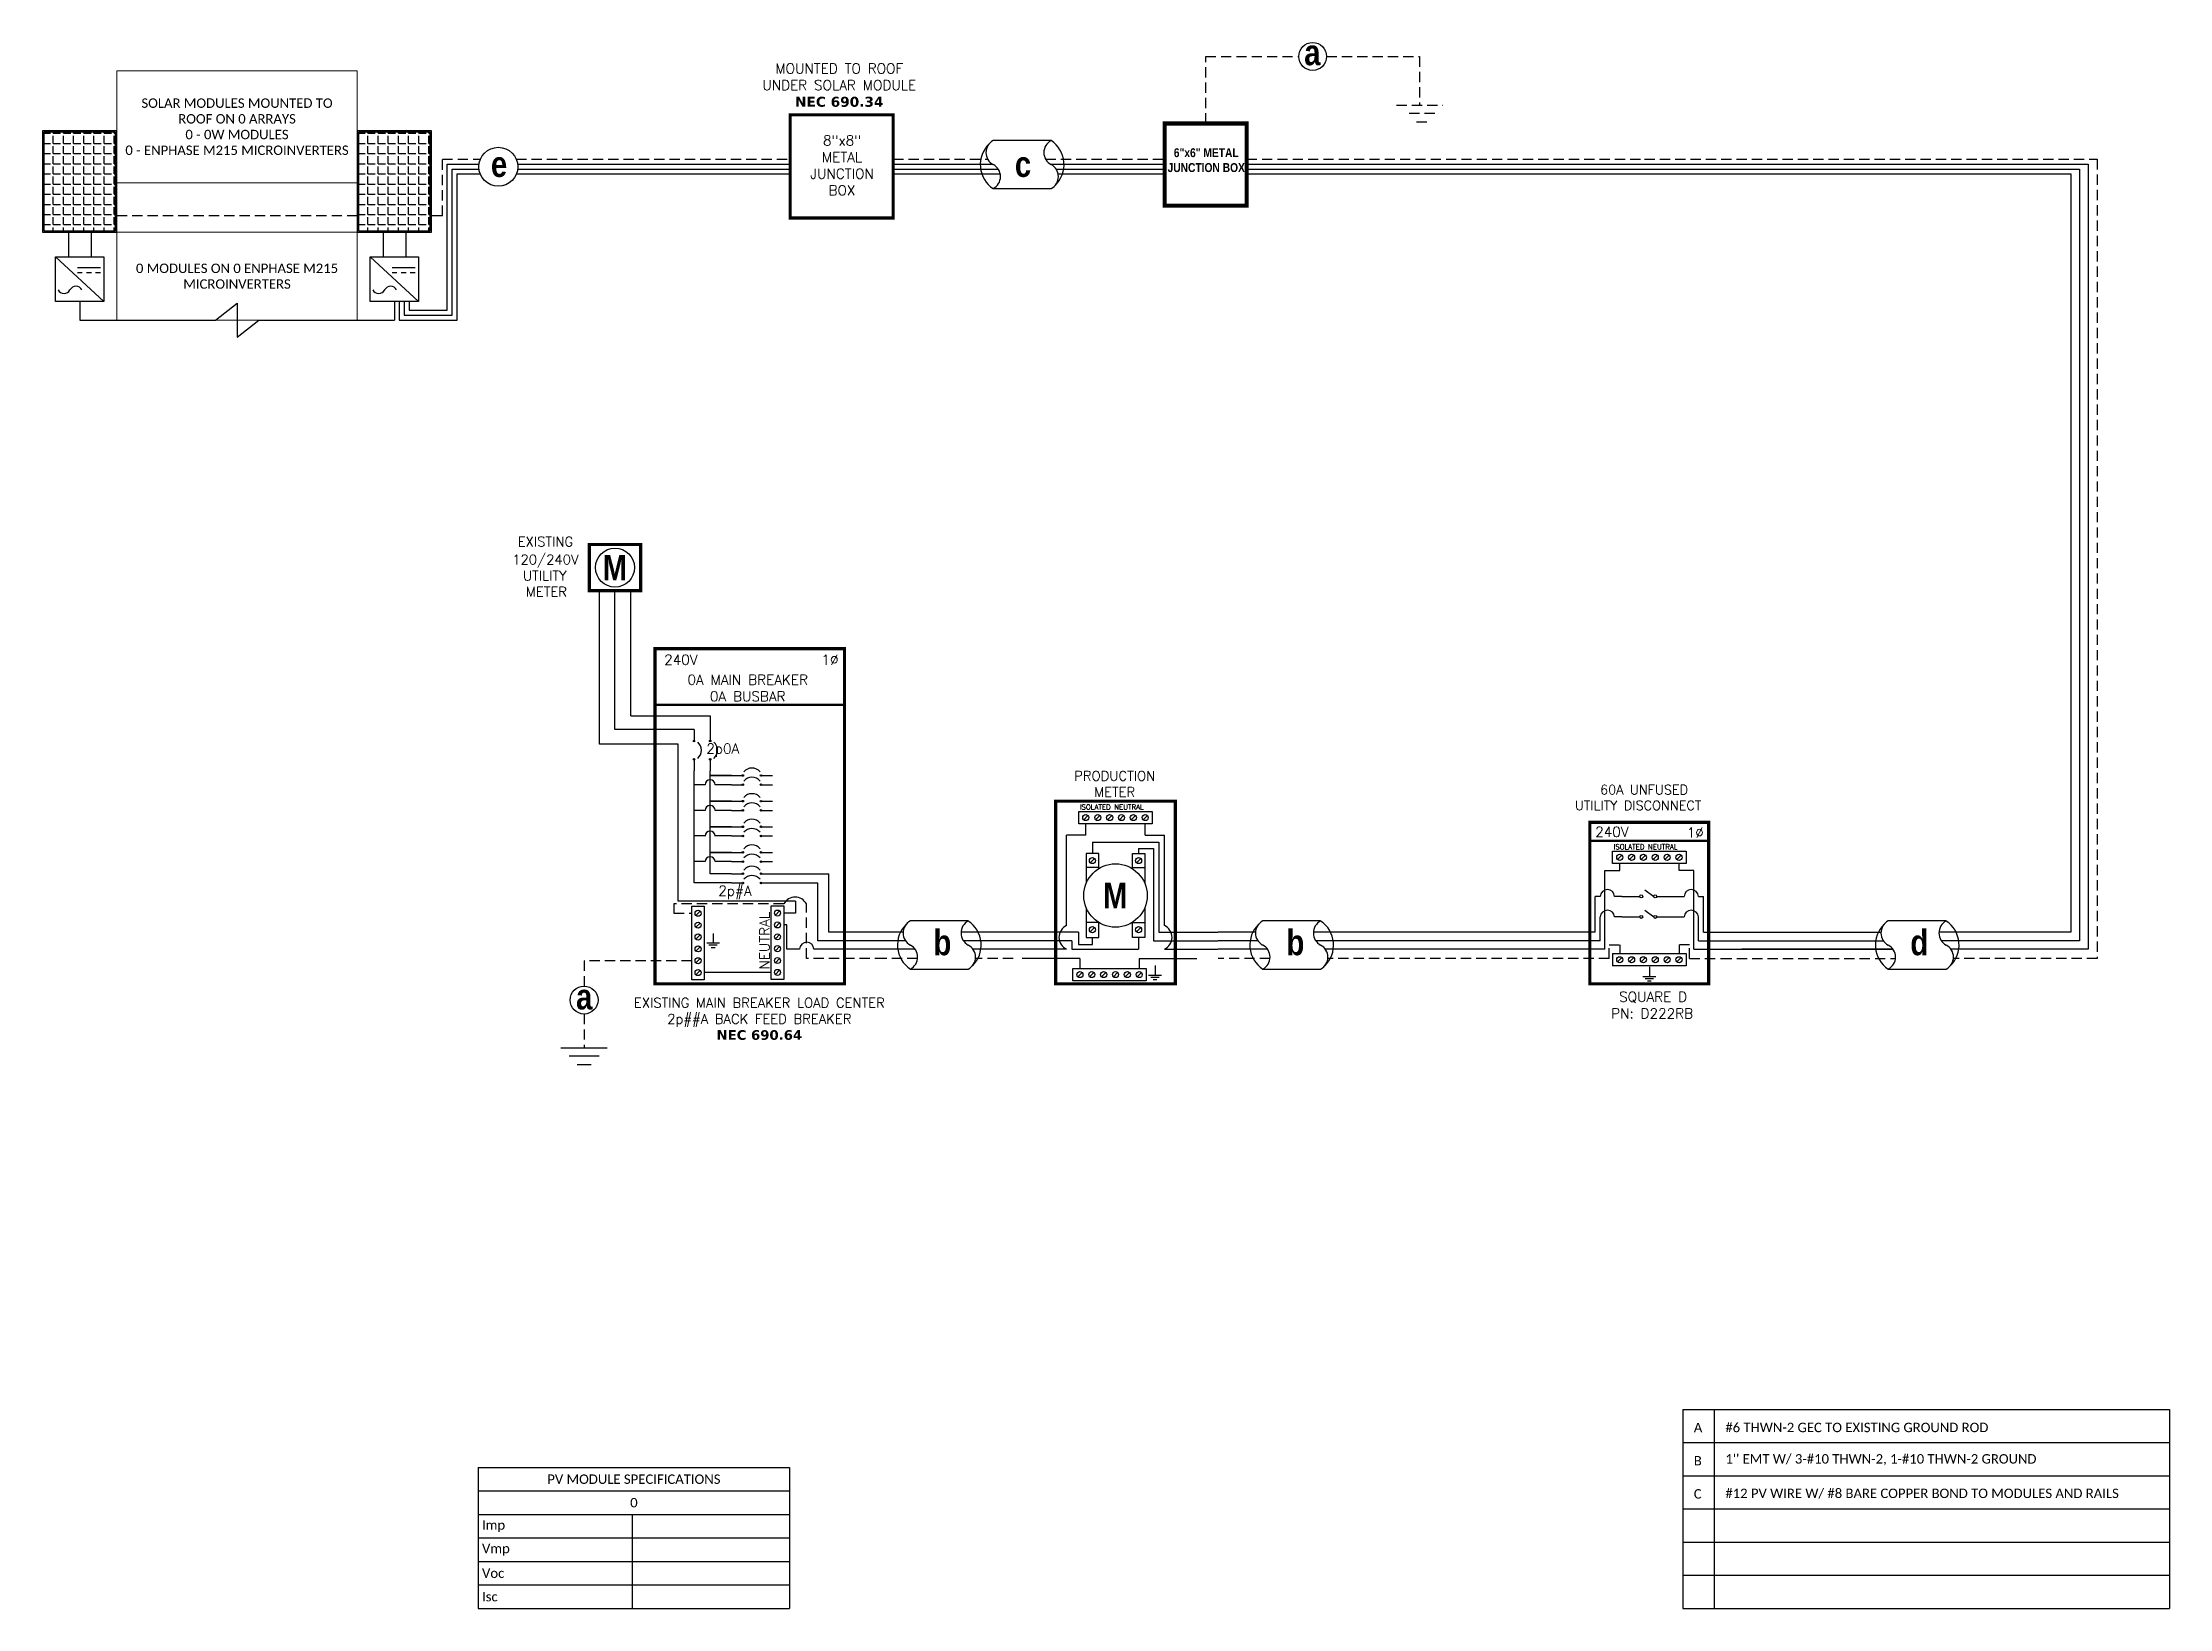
# Model space of a CAD drawing. Header units: feet. Extents: x 21513 to 22293, y 15295 to 15869.
import ezdxf

# ---------------------------------------------------------------- set-up
doc = ezdxf.new("R2010")
doc.units = ezdxf.units.FT
doc.header["$MEASUREMENT"] = 0
doc.linetypes.add('HIDDEN', pattern=[0.375, 0.25, -0.125])
for name, color, linetype in [('ONE LINE BLOCKS', 7, 'Continuous'), ('TABLES', 7, 'Continuous'), ('TEXT', 7, 'Continuous'), ('Z - TITLEBLOCK TXT', 7, 'Continuous')]:
    doc.layers.add(name, color=color, linetype=linetype)
doc.styles.add('ONE LINE TXT', font='techb___.ttf')
doc.styles.get("Standard").update_dxf_attribs({"font": 'simplex.shx'})

# ---------------------------------------------------------------- blocks, each defined once
blk = doc.blocks.new('*T7')
at = {"layer": 'Defpoints', "color": 8, "linetype": 'ByBlock', "lineweight": 0, "transparency": 16777216}
for p, q in [((0, 0), (88.16, 0)), ((0, 0), (0, -91.46)), ((88.16, 0), (88.16, -91.46)), ((0, -41.08), (88.16, -41.08)), ((0, -59.24), (88.16, -59.24)), ((0, -91.46), (88.16, -91.46))]:
    blk.add_line(p, q, dxfattribs=at)
at = {"color": 0, "linetype": 'Continuous', "transparency": 16777216, "char_height": 3.4544, "width": 80.0359, "attachment_point": 5}
for s, insert in [('{\\fCalibri|b0|i0|c0;SOLAR MODULES MOUNTED TO ROOF ON 0 ARRAYS^J0 - 0W MODULES^J0 - ENPHASE M215 MICROINVERTERS', (44.08, -20.54)), ('{\\fCalibri|b0|i0|c0;', (44.08, -50.16)), ('{\\fCalibri|b0|i0|c0;0 MODULES ON 0 ENPHASE M215 MICROINVERTERS', (44.08, -75.35))]:
    blk.add_mtext(s, dxfattribs=dict(at, insert=insert))
blk = doc.blocks.new('M_METER PAN')
at = {"color": 253, "linetype": 'Continuous'}
for p, q in [((4.73, 8.02), (4.73, 8.75)), ((8.59, 8.02), (8.59, 8.75)), ((4.73, 8.02), (3.48, 8.02)), ((3.48, 2.14), (3.48, 8.02)), ((8.59, 8.02), (9.84, 8.02)), ((9.84, 2.14), (9.84, 8.02)), ((3.48, 0.61), (0, 0.61)), ((9.84, 0.61), (13.32, 0.61))]:
    blk.add_line(p, q, dxfattribs=at)
at = {"color": 7, "linetype": 'Continuous'}
for p, q in [((5.16, 7.56), (5.16, 6.82)), ((5.16, 7.56), (9.47, 7.56)), ((9.47, 7.56), (9.47, 1.71)), ((4.25, 1.71), (0, 1.71)), ((4.25, 1.71), (4.25, 0.9)), ((9.47, 1.71), (13.32, 1.71)), ((4.25, 0.9), (5.16, 0.9)), ((5.16, 0.9), (5.16, 1.37))]:
    blk.add_line(p, q, dxfattribs=at)
at = {"color": 10, "linetype": 'Continuous'}
for p, q in [((8.16, 7.14), (8.16, 6.82)), ((8.16, 7.14), (9.12, 7.14)), ((9.12, 7.14), (9.12, 1.15)), ((3.83, 1.15), (0, 1.15)), ((3.83, 1.15), (3.83, 0.61)), ((3.83, 0.61), (8.16, 0.61)), ((8.16, 1.37), (8.16, 0.61)), ((9.12, 1.15), (13.32, 1.15))]:
    blk.add_line(p, q, dxfattribs=at)
at = {"color": 1, "linetype": 'Continuous'}
for p, q in [((5.57, 5.9), (4.76, 5.9)), ((7.76, 5.9), (8.56, 5.9)), ((5.57, 2.33), (4.76, 2.33)), ((7.76, 2.33), (8.56, 2.33))]:
    blk.add_line(p, q, dxfattribs=at)
at = {"color": 253, "linetype": 'Continuous'}
for centre, start, end in [((3.82, 1.37), 113.9997, 246.0003), ((9.5, 1.37), 293.9997, 66.0003)]:
    blk.add_arc(centre, 0.835, start, end, dxfattribs=at)
at = {"layer": 'ONE LINE BLOCKS', "lineweight": 50, "const_width": 0.21}
blk.add_lwpolyline([(2.77, -1.65), (2.77, 10.22), (10.55, 10.22), (10.55, -1.65)], close=True, dxfattribs=at)
at = {"layer": 'TEXT', "color": 92, "linetype": 'HIDDEN', "ltscale": 15}
for p, q in [((4.35, 0), (0, 0)), ((4.35, 0), (4.35, -0.65)), ((8.2, 0), (8.2, -0.65)), ((8.2, 0), (13.32, 0))]:
    blk.add_line(p, q, dxfattribs=at)
at = {"layer": 'TEXT', "color": 92, "linetype": 'Continuous', "flags": 128}
for points in [[(8.81, -1.08), (9.64, -1.08)], [(9.5, -1.23), (8.96, -1.23)], [(9.23, -0.46), (9.23, -1.08)], [(9.35, -1.38), (9.1, -1.38)]]:
    blk.add_lwpolyline(points, dxfattribs=at)
at = {"layer": 'TEXT', "linetype": 'Continuous'}
blk.add_circle((6.66, 4.09), 2.06, dxfattribs=at)
at = {"layer": 'Z - TITLEBLOCK TXT', "color": 1, "linetype": 'Continuous'}
for p, q in [((4.27, 8.75), (4.27, 9.55)), ((4.27, 9.55), (9.05, 9.55)), ((9.05, 8.75), (4.27, 8.75)), ((9.05, 9.55), (9.05, 8.75)), ((4.76, 6.82), (4.76, 4.89)), ((5.57, 6.82), (4.76, 6.82)), ((5.57, 5.84), (5.57, 6.82)), ((7.76, 5.84), (7.76, 6.82)), ((7.76, 6.82), (8.56, 6.82)), ((8.56, 6.82), (8.56, 4.89)), ((4.76, 3.3), (4.76, 1.37)), ((8.56, 3.3), (8.56, 1.37)), ((5.57, 1.37), (5.57, 2.35)), ((7.76, 1.37), (7.76, 2.35)), ((4.76, 1.37), (5.57, 1.37)), ((8.56, 1.37), (7.76, 1.37)), ((3.89, -1.45), (3.89, -0.65)), ((3.89, -0.65), (8.66, -0.65)), ((8.66, -0.65), (8.66, -1.45)), ((8.66, -1.45), (3.89, -1.45))]:
    blk.add_line(p, q, dxfattribs=at)
at = {"layer": 'Z - TITLEBLOCK TXT', "color": 4, "linetype": 'Continuous'}
for p, q in [((4.87, 9.29), (4.6, 9.01)), ((5.64, 9.29), (5.37, 9.01)), ((6.42, 9.29), (6.14, 9.01)), ((7.19, 9.29), (6.91, 9.01)), ((7.96, 9.29), (7.68, 9.01)), ((8.73, 9.29), (8.45, 9.01)), ((5.3, 6.5), (5.02, 6.22)), ((8.3, 6.5), (8.02, 6.22)), ((5.3, 2.01), (5.02, 1.73)), ((8.3, 2.01), (8.02, 1.73)), ((4.49, -0.91), (4.21, -1.19)), ((5.26, -0.91), (4.98, -1.19)), ((6.03, -0.91), (5.75, -1.19)), ((6.8, -0.91), (6.52, -1.19)), ((7.57, -0.91), (7.29, -1.19)), ((8.34, -0.91), (8.06, -1.19))]:
    blk.add_line(p, q, dxfattribs=at)
for centre in [(4.73, 9.15), (5.51, 9.15), (6.28, 9.15), (7.05, 9.15), (7.82, 9.15), (8.59, 9.15), (5.16, 6.36), (8.16, 6.36), (5.16, 1.87), (8.16, 1.87), (4.35, -1.05), (5.12, -1.05), (5.89, -1.05), (6.66, -1.05), (7.43, -1.05), (8.2, -1.05)]:
    blk.add_circle(centre, 0.197, dxfattribs=at)
at = {"layer": 'TABLES', "color": 4, "linetype": 'Continuous'}
blk.add_text('ISOLATED NEUTRAL', height=0.3321, dxfattribs=at).set_placement((4.34, 9.67))
at = {"layer": 'TEXT', "color": 1, "insert": (6.61, 11.34), "char_height": 0.6278, "attachment_point": 5}
blk.add_mtext_dynamic_manual_height_columns('PRODUCTION METER', width=1.3203, gutter_width=7.17, heights=[0], dxfattribs=at)
at = {"layer": 'Z - TITLEBLOCK TXT', "color": 253, "linetype": 'Continuous', "style": 'ONE LINE TXT'}
blk.add_text('M', height=1.66, dxfattribs=at).set_placement((5.85, 3.26))
blk = doc.blocks.new('*U8')
at = {"color": 0}
blk.add_blockref('M_METER PAN', (0, 0), dxfattribs=at)
blk = doc.blocks.new('*T5')
at = {"layer": 'Z - TITLEBLOCK TXT', "color": 0, "lineweight": -2, "transparency": 16777216}
for p, q in [((0, 0), (114.19, 0)), ((0, 0), (0, -51.69)), ((114.19, 0), (114.19, -51.69)), ((0, -8.62), (114.19, -8.62)), ((0, -17.23), (114.19, -17.23)), ((56.41, -17.23), (56.41, -51.69)), ((0, -25.85), (114.19, -25.85)), ((0, -34.46), (114.19, -34.46)), ((0, -43.08), (114.19, -43.08)), ((0, -51.69), (114.19, -51.69))]:
    blk.add_line(p, q, dxfattribs=at)
at = {"layer": 'Z - TITLEBLOCK TXT', "color": 0, "linetype": 'Continuous', "transparency": 16777216, "char_height": 3.4544}
for s, insert, width, attachment_point in [('{\\fCalibri|b0|i0|c0;PV MODULE SPECIFICATIONS', (57.09, -4.31), 111.433, 5), ('{\\fCalibri|b0|i0|c0;0', (57.09, -12.92), 111.433, 5), ('{\\fCalibri|b0|i0|c0;Imp', (1.38, -21.54), 53.6551, 4), ('{\\fCalibri|b0|i0|c0;', (57.78, -21.54), 55.0254, 4), ('{\\fCalibri|b0|i0|c0;Vmp', (1.38, -30.15), 53.6551, 4), ('{\\fCalibri|b0|i0|c0;', (57.78, -30.15), 55.0254, 4), ('{\\fCalibri|b0|i0|c0;Voc', (1.38, -38.77), 53.6551, 4), ('{\\fCalibri|b0|i0|c0;', (57.78, -38.77), 55.0254, 4), ('{\\fCalibri|b0|i0|c0;Isc', (1.38, -47.39), 53.6551, 4), ('{\\fCalibri|b0|i0|c0;', (57.78, -47.39), 55.0254, 4)]:
    blk.add_mtext(s, dxfattribs=dict(at, insert=insert, width=width, attachment_point=attachment_point))
blk = doc.blocks.new('*T6')
at = {"linetype": 'ByBlock', "lineweight": -2, "transparency": 16777216}
for p, q in [((0, 0), (178.52, 0)), ((0, 0), (0, -72.97)), ((11.58, 0), (11.58, -72.97)), ((178.52, 0), (178.52, -72.97)), ((0, -12.11), (178.52, -12.11)), ((0, -24.28), (178.52, -24.28)), ((0, -36.46), (178.52, -36.46)), ((0, -48.64), (178.52, -48.64)), ((0, -60.81), (178.52, -60.81)), ((0, -72.97), (178.52, -72.97))]:
    blk.add_line(p, q, dxfattribs=at)
at = {"color": 0, "linetype": 'Continuous', "transparency": 16777216, "char_height": 3.4544, "attachment_point": 7}
for s, insert, width in [('{\\fCalibri|b0|i0|c0;A', (4.06, -8.36), 3.4544), ('{\\fCalibri|b0|i0|c0;#6 THWN-2 GEC TO EXISTING GROUND ROD', (15.65, -8.36), 158.8095), ('{\\fCalibri|b0|i0|c0;B', (4.06, -20.53), 3.4544), ("{\\fCalibri|b0|i0|c0;1'' EMT W/ 3-#10 THWN-2, 1-#10 THWN-2 GROUND", (15.65, -20.53), 158.8095), ('{\\fCalibri|b0|i0|c0;C', (4.06, -32.71), 3.4544), ('{\\fCalibri|b0|i0|c0;#12 PV WIRE W/ #8 BARE COPPER BOND TO MODULES AND RAILS', (15.65, -32.71), 158.8095), ('{\\fCalibri|b0|i0|c0;', (4.06, -44.89), 3.4544), ('{\\fCalibri|b0|i0|c0;', (15.65, -44.89), 158.8095), ('{\\fCalibri|b0|i0|c0;', (4.06, -57.06), 3.4544), ('{\\fCalibri|b0|i0|c0;', (15.65, -57.06), 158.8095), ('{\\fCalibri|b0|i0|c0;', (4.06, -69.22), 3.4544), ('{\\fCalibri|b0|i0|c0;', (15.65, -69.22), 158.8095)]:
    blk.add_mtext(s, dxfattribs=dict(at, insert=insert, width=width))
blk = doc.blocks.new('*U9')
at = {"layer": 'ONE LINE BLOCKS', "linetype": 'Continuous'}
h = blk.add_hatch(color=1, dxfattribs=at)
h.dxf.hatch_style = 1
edge = h.paths.add_edge_path()
edge.add_arc((-70.09, 79.71), 0.291, 0, 360)
h = blk.add_hatch(color=1, dxfattribs=at)
h.dxf.hatch_style = 1
edge = h.paths.add_edge_path()
edge.add_arc((-64.17, 79.71), 0.291, 0, 360)
h = blk.add_hatch(color=1, dxfattribs=at)
h.dxf.hatch_style = 1
edge = h.paths.add_edge_path()
edge.add_arc((-70.09, 73.04), 0.291, 0, 360)
h = blk.add_hatch(color=1, dxfattribs=at)
h.dxf.hatch_style = 1
edge = h.paths.add_edge_path()
edge.add_arc((-64.17, 73.04), 0.291, 0, 360)
h = blk.add_hatch(color=1, dxfattribs=at)
h.dxf.hatch_style = 1
edge = h.paths.add_edge_path()
edge.add_arc((-52.18, 67.09), 0.291, 0, 360)
h = blk.add_hatch(color=1, dxfattribs=at)
h.dxf.hatch_style = 1
edge = h.paths.add_edge_path()
edge.add_arc((-52.18, 63.72), 0.291, 0, 360)
h = blk.add_hatch(color=1, dxfattribs=at)
h.dxf.hatch_style = 1
edge = h.paths.add_edge_path()
edge.add_arc((-45.5, 67.09), 0.291, 0, 360)
h = blk.add_hatch(color=1, dxfattribs=at)
h.dxf.hatch_style = 1
edge = h.paths.add_edge_path()
edge.add_arc((-45.5, 63.72), 0.291, 0, 360)
h = blk.add_hatch(color=1, dxfattribs=at)
h.dxf.hatch_style = 1
edge = h.paths.add_edge_path()
edge.add_arc((-52.18, 57.69), 0.291, 0, 360)
h = blk.add_hatch(color=1, dxfattribs=at)
h.dxf.hatch_style = 1
edge = h.paths.add_edge_path()
edge.add_arc((-45.5, 57.69), 0.291, 0, 360)
h = blk.add_hatch(color=1, dxfattribs=at)
h.dxf.hatch_style = 1
edge = h.paths.add_edge_path()
edge.add_arc((-52.18, 54.31), 0.291, 0, 360)
h = blk.add_hatch(color=1, dxfattribs=at)
h.dxf.hatch_style = 1
edge = h.paths.add_edge_path()
edge.add_arc((-52.18, 48.29), 0.291, 0, 360)
h = blk.add_hatch(color=1, dxfattribs=at)
h.dxf.hatch_style = 1
edge = h.paths.add_edge_path()
edge.add_arc((-45.5, 54.31), 0.291, 0, 360)
h = blk.add_hatch(color=1, dxfattribs=at)
h.dxf.hatch_style = 1
edge = h.paths.add_edge_path()
edge.add_arc((-45.5, 48.29), 0.291, 0, 360)
h = blk.add_hatch(color=1, dxfattribs=at)
h.dxf.hatch_style = 1
edge = h.paths.add_edge_path()
edge.add_arc((-52.18, 44.91), 0.291, 0, 360)
h = blk.add_hatch(color=1, dxfattribs=at)
h.dxf.hatch_style = 1
edge = h.paths.add_edge_path()
edge.add_arc((-52.18, 38.89), 0.291, 0, 360)
h = blk.add_hatch(color=1, dxfattribs=at)
h.dxf.hatch_style = 1
edge = h.paths.add_edge_path()
edge.add_arc((-45.5, 44.91), 0.291, 0, 360)
h = blk.add_hatch(color=1, dxfattribs=at)
h.dxf.hatch_style = 1
edge = h.paths.add_edge_path()
edge.add_arc((-45.5, 38.89), 0.291, 0, 360)
h = blk.add_hatch(color=1, dxfattribs=at)
h.dxf.hatch_style = 1
edge = h.paths.add_edge_path()
edge.add_arc((-52.18, 35.51), 0.291, 0, 360)
h = blk.add_hatch(color=1, dxfattribs=at)
h.dxf.hatch_style = 1
edge = h.paths.add_edge_path()
edge.add_arc((-52.18, 31.06), 0.291, 0, 360)
h = blk.add_hatch(color=1, dxfattribs=at)
h.dxf.hatch_style = 1
edge = h.paths.add_edge_path()
edge.add_arc((-45.5, 35.51), 0.291, 0, 360)
h = blk.add_hatch(color=1, dxfattribs=at)
h.dxf.hatch_style = 1
edge = h.paths.add_edge_path()
edge.add_arc((-45.5, 31.06), 0.291, 0, 360)
h = blk.add_hatch(color=1, dxfattribs=at)
h.dxf.hatch_style = 1
edge = h.paths.add_edge_path()
edge.add_arc((-52.18, 27.68), 0.291, 0, 360)
h = blk.add_hatch(color=1, dxfattribs=at)
h.dxf.hatch_style = 1
edge = h.paths.add_edge_path()
edge.add_arc((-45.5, 27.68), 0.291, 0, 360)
at = {"color": 10, "linetype": 'Continuous'}
for p, q in [((-24.71, 6.49), (-24.71, 27.68)), ((-20.67, 27.68), (-20.67, 27.68)), ((-20.67, 27.68), (-20.67, 27.68)), ((0, 6.49), (-24.71, 6.49))]:
    blk.add_line(p, q, dxfattribs=at)
at = {"color": 7, "linetype": 'Continuous'}
for p, q in [((-20.69, 9.66), (-20.69, 31.06)), ((0, 9.66), (-20.69, 9.66))]:
    blk.add_line(p, q, dxfattribs=at)
at = {"color": 253, "linetype": 'Continuous'}
for p, q in [((-36.04, 12.29), (-37.2, 12.29)), ((-36.04, 3.45), (-36.04, 12.29)), ((-31.39, 3.45), (-36.04, 3.45)), ((0, 3.45), (-26.11, 3.45))]:
    blk.add_line(p, q, dxfattribs=at)
at = {"color": 7, "linetype": 'Continuous'}
blk.add_circle((-110.4, -15.26), 5.11, dxfattribs=at)
at = {"color": 253, "linetype": 'Continuous'}
blk.add_arc((-28.75, 3.3), 2.64, 3.28193, 176.71807, dxfattribs=at)
at = {"layer": 'ONE LINE BLOCKS', "lineweight": 50}
for p, q in [((-108.51, 134.89), (-108.51, 151.79)), ((-108.51, 151.79), (-89.65, 151.79)), ((-89.65, 151.79), (-89.65, 134.89)), ((-89.65, 134.89), (-108.51, 134.89)), ((-84.43, 92.98), (-14.91, 92.98))]:
    blk.add_line(p, q, dxfattribs=at)
at = {"layer": 'ONE LINE BLOCKS', "lineweight": 50, "const_width": 1.19}
for points in [[(-108.51, 134.89), (-108.51, 151.79), (-89.65, 151.79), (-89.65, 134.89)], [(-84.43, -9.3), (-84.43, 113.61), (-14.91, 113.61), (-14.91, -9.3)]]:
    blk.add_lwpolyline(points, close=True, dxfattribs=at)
at = {"layer": 'TEXT', "color": 92, "linetype": 'HIDDEN', "ltscale": 15}
for p, q in [((-77.46, 20.02), (-77.46, 16.57)), ((-37.13, 20.02), (-77.46, 20.02)), ((-77.46, 16.57), (-70.87, 16.57)), ((-28.89, 0), (-28.89, 20.02)), ((0, 0), (-28.89, 0)), ((-70.87, -0.83), (-110.4, -0.83)), ((-110.4, -0.83), (-110.4, -10.15)), ((-110.4, -20.38), (-110.4, -32.73))]:
    blk.add_line(p, q, dxfattribs=at)
at = {"layer": 'TEXT', "color": 92, "linetype": 'Continuous', "ltscale": 15}
blk.add_line((-41.74, -5.18), (-66.33, -5.18), dxfattribs=at)
at = {"layer": 'TEXT', "color": 92, "linetype": 'HIDDEN', "flags": 128}
for points in [[(-63.1, 9.2), (-63.11, 5.69)], [(-65.45, 5.69), (-60.77, 5.69)], [(-61.58, 4.83), (-64.64, 4.83)], [(-62.39, 3.96), (-63.82, 3.96)]]:
    blk.add_lwpolyline(points, dxfattribs=at)
at = {"layer": 'TEXT', "color": 92, "linetype": 'Continuous', "ltscale": 4, "flags": 128}
for points in [[(-118.88, -32.73), (-101.92, -32.73)], [(-104.86, -35.88), (-115.94, -35.88)], [(-107.8, -39.02), (-113, -39.02)]]:
    blk.add_lwpolyline(points, dxfattribs=at)
at = {"layer": 'TEXT', "linetype": 'Continuous'}
blk.add_circle((-99.08, 143.34), 7.15, dxfattribs=at)
at = {"layer": 'TEXT', "color": 92, "linetype": 'Continuous', "ltscale": 0.3}
blk.add_arc((-33.01, 17.86), 4.65, 27.66392, 152.33608, dxfattribs=at)
at = {"layer": 'Z - TITLEBLOCK TXT', "color": 253, "linetype": 'Continuous'}
for p, q in [((-104.8, 78.58), (-104.8, 134.89)), ((-75.86, 78.58), (-104.8, 78.58)), ((-75.86, 20.99), (-75.86, 78.58)), ((-32.91, 20.99), (-75.86, 20.99)), ((-32.91, 16.64), (-37.2, 16.64)), ((-32.91, 20.99), (-32.91, 16.64))]:
    blk.add_line(p, q, dxfattribs=at)
at = {"layer": 'Z - TITLEBLOCK TXT', "color": 10, "linetype": 'Continuous'}
for p, q in [((-99.08, 83.91), (-99.08, 134.89)), ((-70.09, 83.91), (-99.08, 83.91)), ((-70.09, 27.68), (-70.09, 68.84)), ((-66.04, 63.72), (-70.09, 63.72)), ((-56.38, 63.72), (-62.3, 63.72)), ((-66.04, 54.31), (-70.09, 54.31)), ((-56.38, 54.31), (-62.3, 54.31)), ((-66.04, 44.91), (-70.09, 44.91)), ((-56.38, 44.91), (-62.3, 44.91)), ((-66.04, 35.51), (-70.09, 35.51)), ((-56.38, 35.51), (-62.3, 35.51)), ((-56.38, 27.68), (-70.09, 27.68)), ((-41.31, 27.68), (-24.71, 27.68))]:
    blk.add_line(p, q, dxfattribs=at)
at = {"layer": 'Z - TITLEBLOCK TXT', "color": 7, "linetype": 'Continuous'}
for p, q in [((-93.24, 89.01), (-93.24, 134.89)), ((-93.24, 89.01), (-64.17, 89.01)), ((-64.17, 89.01), (-64.17, 83.91)), ((-64.17, 67.09), (-64.17, 68.84)), ((-64.17, 57.69), (-64.17, 67.09)), ((-64.17, 67.09), (-56.38, 67.09)), ((-56.38, 67.09), (-64.17, 67.09)), ((-64.17, 48.29), (-64.17, 57.69)), ((-64.17, 57.69), (-56.38, 57.69)), ((-56.38, 57.69), (-64.17, 57.69)), ((-64.17, 38.89), (-64.17, 48.29)), ((-64.17, 48.29), (-56.38, 48.29)), ((-56.38, 48.29), (-64.17, 48.29)), ((-64.17, 31.06), (-64.17, 38.89)), ((-64.17, 38.89), (-56.38, 38.89)), ((-56.38, 38.89), (-64.17, 38.89)), ((-56.38, 31.06), (-64.17, 31.06)), ((-41.31, 31.06), (-20.69, 31.06))]:
    blk.add_line(p, q, dxfattribs=at)
at = {"layer": 'Z - TITLEBLOCK TXT', "color": 1, "linetype": 'Continuous'}
for p, q in [((-70.87, -7.78), (-70.87, 19.17)), ((-70.87, 19.17), (-66.33, 19.17)), ((-66.33, 19.17), (-66.33, -7.78)), ((-41.74, -7.71), (-41.74, 19.24)), ((-41.74, 19.24), (-37.2, 19.24)), ((-37.2, 19.24), (-37.2, -7.71)), ((-66.33, -7.78), (-70.87, -7.78)), ((-37.2, -7.71), (-41.74, -7.71))]:
    blk.add_line(p, q, dxfattribs=at)
at = {"layer": 'Z - TITLEBLOCK TXT', "color": 4, "linetype": 'Continuous'}
for p, q in [((-67.81, 17.35), (-69.38, 15.78)), ((-38.69, 17.43), (-40.26, 15.85)), ((-67.81, 13), (-69.38, 11.43)), ((-67.81, 8.65), (-69.38, 7.08)), ((-38.69, 13.08), (-40.26, 11.5)), ((-38.69, 8.73), (-40.26, 7.15)), ((-67.81, 4.3), (-69.38, 2.73)), ((-38.69, 4.38), (-40.26, 2.8)), ((-38.69, 0.03), (-40.26, -1.55)), ((-67.81, -0.05), (-69.38, -1.62)), ((-67.81, -4.4), (-69.38, -5.97)), ((-38.69, -4.33), (-40.26, -5.9))]:
    blk.add_line(p, q, dxfattribs=at)
at = {"layer": 'Z - TITLEBLOCK TXT', "color": 1, "linetype": 'Continuous', "flags": 128}
for points in [[(-70.09, 83.91), (-70.09, 79.71)], [(-70.09, 83.91), (-70.09, 79.71)], [(-64.17, 83.91), (-64.17, 79.71)], [(-64.17, 83.91), (-64.17, 79.71)], [(-70.09, 73.04), (-70.09, 68.84)], [(-64.17, 73.04), (-64.17, 68.84)], [(-56.38, 67.09), (-52.18, 67.09)], [(-56.38, 67.09), (-52.18, 67.09)], [(-56.38, 63.72), (-52.18, 63.72)], [(-56.38, 63.72), (-52.18, 63.72)], [(-45.5, 67.09), (-41.31, 67.09)], [(-45.5, 63.72), (-41.31, 63.72)], [(-56.38, 57.69), (-52.18, 57.69)], [(-56.38, 57.69), (-52.18, 57.69)], [(-45.5, 57.69), (-41.31, 57.69)], [(-56.38, 54.31), (-52.18, 54.31)], [(-56.38, 54.31), (-52.18, 54.31)], [(-56.38, 48.29), (-52.18, 48.29)], [(-56.38, 48.29), (-52.18, 48.29)], [(-45.5, 54.31), (-41.31, 54.31)], [(-45.5, 48.29), (-41.31, 48.29)], [(-56.38, 44.91), (-52.18, 44.91)], [(-56.38, 44.91), (-52.18, 44.91)], [(-45.5, 44.91), (-41.31, 44.91)], [(-56.38, 38.89), (-52.18, 38.89)], [(-56.38, 38.89), (-52.18, 38.89)], [(-56.38, 35.51), (-52.18, 35.51)], [(-56.38, 35.51), (-52.18, 35.51)], [(-45.5, 38.89), (-41.31, 38.89)], [(-45.5, 35.51), (-41.31, 35.51)], [(-56.38, 31.06), (-52.18, 31.06)], [(-56.38, 31.06), (-52.18, 31.06)], [(-56.38, 27.68), (-52.18, 27.68)], [(-56.38, 27.68), (-52.18, 27.68)], [(-45.5, 31.06), (-41.31, 31.06)], [(-45.5, 27.68), (-41.31, 27.68)]]:
    blk.add_lwpolyline(points, dxfattribs=at)
at = {"layer": 'Z - TITLEBLOCK TXT', "color": 1, "linetype": 'Continuous'}
for centre in [(-70.09, 79.71), (-64.17, 79.71), (-70.09, 73.04), (-64.17, 73.04), (-52.18, 67.09), (-52.18, 63.72), (-45.5, 67.09), (-45.5, 63.72), (-52.18, 57.69), (-45.5, 57.69), (-52.18, 54.31), (-52.18, 48.29), (-45.5, 54.31), (-45.5, 48.29), (-52.18, 44.91), (-52.18, 38.89), (-45.5, 44.91), (-45.5, 38.89), (-52.18, 35.51), (-52.18, 31.06), (-45.5, 35.51), (-45.5, 31.06), (-52.18, 27.68), (-45.5, 27.68)]:
    blk.add_circle(centre, 0.291, dxfattribs=at)
at = {"layer": 'Z - TITLEBLOCK TXT', "color": 4, "linetype": 'Continuous'}
for centre in [(-68.6, 16.57), (-39.47, 16.64), (-68.6, 12.22), (-68.6, 7.87), (-39.47, 12.29), (-39.47, 7.94), (-68.6, 3.52), (-68.6, -0.83), (-39.47, 3.59), (-39.47, -0.76), (-68.6, -5.18), (-39.47, -5.11)]:
    blk.add_circle(centre, 1.11, dxfattribs=at)
at = {"layer": 'Z - TITLEBLOCK TXT', "color": 1, "linetype": 'Continuous'}
for centre, start, end in [((-71.28, 76.38), 310.3392, 49.6608), ((-65.36, 76.38), 310.3392, 49.6608), ((-48.84, 65.9), 40.3392, 139.6608), ((-48.84, 62.52), 40.3392, 139.6608), ((-48.84, 56.5), 40.3392, 139.6608), ((-48.84, 53.12), 40.3392, 139.6608), ((-48.84, 47.1), 40.3392, 139.6608), ((-48.84, 43.72), 40.3392, 139.6608), ((-48.84, 37.69), 40.3392, 139.6608), ((-48.84, 34.31), 40.3392, 139.6608), ((-48.84, 29.86), 40.3392, 139.6608), ((-48.84, 26.48), 40.3392, 139.6608)]:
    blk.add_arc(centre, 3.93, start, end, dxfattribs=at)
at = {"layer": 'Z - TITLEBLOCK TXT', "color": 10, "linetype": 'Continuous'}
for centre in [(-64.17, 63.61), (-64.17, 54.21), (-64.17, 44.8), (-64.17, 35.4)]:
    blk.add_arc(centre, 1.87, 3.2937, 176.7063, dxfattribs=at)
at = {"layer": 'TABLES', "color": 1, "linetype": 'Continuous'}
blk.add_text('NEUTRAL', height=3.658, rotation=90, dxfattribs=at).set_placement((-42.4, -4.09))
at = {"layer": 'TEXT', "color": 1}
for s, p in [('120/240V', (-136.78, 144.52)), ('EXISTING', (-134.76, 151.1)), ('UTILITY', (-132.82, 138.61)), ('METER', (-131.72, 132.71))]:
    blk.add_text(s, height=3.543, dxfattribs=at).set_placement(p)
at = {"layer": 'TEXT', "color": 1, "attachment_point": 5}
for s, width, gutter_width, heights, insert, char_height in [('240V', 0.1481, 0.75, [0], (-74.92, 109.56), 3.658), ('1∅', 0.1481, 0.75, [0], (-20.22, 109.56), 3.658), ('0A MAIN BREAKER\\P0A BUSBAR', 94.6859, 0.75, [0], (-50.38, 99.17), 3.6576), ('2p0A', 0.1481, 0.75, [0], (-59.53, 76.34), 3.658), ('2p#A', 0.1481, 0.75, [0], (-55.05, 24.24), 3.658), ('EXISTING MAIN BREAKER LOAD CENTER\\P2p##A BACK FEED BREAKER\\P{\\fVerdana|b1|i0|c0|p34;NEC 690.64}', 140.5774, 97.94, [58.72], (-46.13, -22.19), 3.5433)]:
    blk.add_mtext_dynamic_manual_height_columns(s, width=width, gutter_width=gutter_width, heights=heights, dxfattribs=dict(at, insert=insert, char_height=char_height))
at = {"layer": 'Z - TITLEBLOCK TXT', "color": 253, "linetype": 'Continuous', "style": 'ONE LINE TXT'}
blk.add_text('M', height=9.38, dxfattribs=at).set_placement((-103.64, 138.62))
at = {"layer": 'Z - TITLEBLOCK TXT', "color": 1, "linetype": 'Continuous', "insert": (-113.36, -9.32), "char_height": 9.3833, "attachment_point": 1, "style": 'ONE LINE TXT'}
blk.add_mtext_dynamic_manual_height_columns('{\\W1;\\C256;a}', width=0.1385, gutter_width=2.13, heights=[0], dxfattribs=at)
blk = doc.blocks.new('M_UTILITY DISCONNECT')
at = {"color": 253, "linetype": 'Continuous'}
for p, q in [((-47.96, 3.45), (-47.96, 32.21)), ((-47.96, 32.21), (-42.47, 32.21)), ((-42.47, 32.21), (-42.47, 34.82)), ((-20.72, 32.21), (-20.72, 34.82)), ((-15.23, 32.21), (-20.72, 32.21)), ((-15.23, 3.45), (-15.23, 32.21)), ((-47.96, 3.45), (-63.19, 3.45)), ((-15.23, 3.45), (0, 3.45))]:
    blk.add_line(p, q, dxfattribs=at)
at = {"color": 7, "linetype": 'Continuous'}
for p, q in [((-51.46, 9.66), (-51.46, 22.77)), ((-49.6, 22.77), (-51.46, 22.77)), ((-41.69, 22.77), (-44.32, 22.77)), ((-21.5, 22.77), (-18.87, 22.77)), ((-13.59, 22.77), (-11.73, 22.77)), ((-11.73, 9.66), (-11.73, 22.77)), ((-51.46, 9.66), (-63.19, 9.66)), ((-11.73, 9.66), (0, 9.66))]:
    blk.add_line(p, q, dxfattribs=at)
at = {"color": 10, "linetype": 'Continuous'}
for p, q in [((-49.6, 6.49), (-49.6, 15.24)), ((-41.69, 15.24), (-44.32, 15.24)), ((-21.5, 15.24), (-18.87, 15.24)), ((-13.59, 6.49), (-13.59, 15.24)), ((-49.6, 6.49), (-63.19, 6.49)), ((-13.59, 6.49), (0, 6.49))]:
    blk.add_line(p, q, dxfattribs=at)
at = {"color": 7, "linetype": 'Continuous'}
for centre in [(-46.96, 22.62), (-16.23, 22.62)]:
    blk.add_arc(centre, 2.64, 3.28193, 176.71807, dxfattribs=at)
at = {"color": 10, "linetype": 'Continuous'}
for centre in [(-46.96, 15.08), (-16.23, 15.08)]:
    blk.add_arc(centre, 2.64, 3.28193, 176.71807, dxfattribs=at)
at = {"layer": 'ONE LINE BLOCKS', "lineweight": 50}
blk.add_line((-53.41, 43.1), (-9.8, 43.1), dxfattribs=at)
at = {"layer": 'ONE LINE BLOCKS', "lineweight": 50, "const_width": 1.19}
blk.add_lwpolyline([(-53.41, -9.3), (-53.41, 49.88), (-9.8, 49.88), (-9.8, -9.3)], close=True, dxfattribs=at)
at = {"layer": 'TEXT', "color": 92, "linetype": 'HIDDEN', "ltscale": 15}
for p, q in [((-46.38, 0), (-63.19, 0)), ((-46.38, 0), (-46.38, 4.94)), ((-46.38, 4.94), (-42.47, 4.94)), ((-42.47, 4.94), (-42.47, 1.8)), ((-16.81, 4.94), (-20.72, 4.94)), ((-20.72, 4.94), (-20.72, 1.8)), ((-16.81, 0), (-16.81, 4.94)), ((-16.81, 0), (0, 0))]:
    blk.add_line(p, q, dxfattribs=at)
at = {"layer": 'TEXT', "color": 92, "linetype": 'Continuous', "flags": 128}
for points in [[(-33.94, -6.57), (-29.25, -6.57)], [(-30.07, -7.44), (-33.13, -7.44)], [(-31.59, -3.07), (-31.6, -6.57)], [(-30.88, -8.3), (-32.31, -8.3)]]:
    blk.add_lwpolyline(points, dxfattribs=at)
at = {"layer": 'Z - TITLEBLOCK TXT', "color": 1, "linetype": 'Continuous'}
for p, q in [((-45.07, 34.82), (-45.07, 39.36)), ((-45.07, 39.36), (-18.12, 39.36)), ((-18.12, 39.36), (-18.12, 34.82)), ((-18.12, 34.82), (-45.07, 34.82)), ((-33.23, 25.22), (-29.96, 22.78)), ((-41.69, 22.77), (-35.12, 22.77)), ((-33.23, 17.69), (-29.96, 15.24)), ((-28.88, 22.77), (-21.5, 22.77)), ((-41.69, 15.24), (-35.12, 15.24)), ((-28.88, 15.24), (-21.5, 15.23)), ((-45.07, 1.8), (-18.12, 1.8)), ((-45.07, 1.8), (-45.07, -2.74)), ((-18.12, 1.8), (-18.12, -2.74)), ((-18.12, -2.74), (-45.07, -2.74))]:
    blk.add_line(p, q, dxfattribs=at)
at = {"layer": 'Z - TITLEBLOCK TXT', "color": 4, "linetype": 'Continuous'}
for p, q in [((-41.69, 37.87), (-43.26, 36.3)), ((-37.34, 37.87), (-38.91, 36.3)), ((-32.98, 37.87), (-34.56, 36.3)), ((-28.63, 37.87), (-30.21, 36.3)), ((-24.28, 37.87), (-25.86, 36.3)), ((-19.93, 37.87), (-21.51, 36.3)), ((-41.69, 0.32), (-43.26, -1.26)), ((-37.34, 0.32), (-38.91, -1.26)), ((-32.98, 0.32), (-34.56, -1.26)), ((-28.63, 0.32), (-30.21, -1.26)), ((-24.28, 0.32), (-25.86, -1.26)), ((-19.93, 0.32), (-21.51, -1.26))]:
    blk.add_line(p, q, dxfattribs=at)
for centre in [(-42.47, 37.09), (-38.12, 37.09), (-33.77, 37.09), (-29.42, 37.09), (-25.07, 37.09), (-20.72, 37.09), (-42.47, -0.47), (-38.12, -0.47), (-33.77, -0.47), (-29.42, -0.47), (-25.07, -0.47), (-20.72, -0.47)]:
    blk.add_circle(centre, 1.11, dxfattribs=at)
at = {"layer": 'Z - TITLEBLOCK TXT', "color": 1, "linetype": 'Continuous'}
for centre in [(-34.58, 22.77), (-34.58, 15.24), (-29.42, 22.77), (-29.42, 15.24)]:
    blk.add_circle(centre, 0.541, dxfattribs=at)
at = {"layer": 'TABLES', "color": 4, "linetype": 'Continuous'}
blk.add_text('ISOLATED NEUTRAL', height=1.8743, dxfattribs=at).set_placement((-44.71, 40.01))
at = {"layer": 'TEXT', "color": 1}
for s, width, gutter_width, heights, insert, char_height, attachment_point in [('\\A1;\\pi12.968; 60A UNFUSED \\P\\pi6.1418;UTILITY DISCONNECT', 64.922, 0, [82.18], (-65.01, 63.62), 3.4544, 1), ('240V', 0.1481, 0.75, [0], (-45.35, 46.44), 3.658, 5), ('1∅', 0.1481, 0.75, [0], (-14.78, 46.14), 3.658, 5), ('\\A1;\\pi11.999,t30.287;SQUARE D\\P\\pi9.0377,t27.326;PN: D222RB', 51.6906, 0.203, [45.94], (-54.67, -12.23), 3.6576, 1)]:
    blk.add_mtext_dynamic_manual_height_columns(s, width=width, gutter_width=gutter_width, heights=heights, dxfattribs=dict(at, insert=insert, char_height=char_height, attachment_point=attachment_point))

msp = doc.modelspace()

# ---------------------------------------------------------------- hatches: boundary and pattern name
at = {"layer": 'ONE LINE BLOCKS', "linetype": 'Continuous'}
h = msp.add_hatch(dxfattribs=at)
h.set_pattern_fill('ANGLE', color=256, scale=13.54666)
h.set_pattern_definition([(0, (21576.1163, 3817.9184), (0, 3.7253315), [2.709332, -1.0159995]), (90, (21576.1163, 3817.9184), (-3.7253315, 2e-16), [2.709332, -1.0159995])])
h.paths.add_polyline_path([(21513.1, 15836.22), (21513.1, 15800.03), (21539.34, 15800.03), (21539.34, 15836.22)])
h = msp.add_hatch(dxfattribs=at)
h.set_pattern_fill('ANGLE', color=256, scale=13.54666)
h.set_pattern_definition([(0, (21691.536, 3817.9184), (0, 3.7253315), [2.709332, -1.0159995]), (90, (21691.536, 3817.9184), (-3.7253315, 2e-16), [2.709332, -1.0159995])])
h.paths.add_polyline_path([(21628.52, 15836.22), (21628.52, 15800.03), (21654.76, 15800.03), (21654.76, 15836.22)])

# ---------------------------------------------------------------- linework, layer by layer
at = {"color": 7, "linetype": 'Continuous'}
for p, q in [((21882.53, 15833.15), (21861.29, 15833.15)), ((21861.29, 15815.52), (21882.53, 15815.52)), ((21828.25, 15542.89), (21821.64, 15542.89)), ((21852.15, 15546.97), (21830.9, 15546.97)), ((21868.55, 15542.89), (21849.49, 15542.89)), ((21957.5, 15542.89), (21943.75, 15542.89)), ((21981.39, 15546.97), (21960.15, 15546.97)), ((22070.36, 15542.89), (21978.74, 15542.89)), ((22133.55, 15542.89), (22186.93, 15542.89)), ((22210.83, 15546.97), (22189.58, 15546.97)), ((22256.51, 15542.89), (22208.17, 15542.89)), ((21830.9, 15529.34), (21852.15, 15529.34)), ((21960.15, 15529.34), (21981.39, 15529.34)), ((22189.58, 15529.34), (22210.83, 15529.34))]:
    msp.add_line(p, q, dxfattribs=at)
at = {"color": 253, "linetype": 'Continuous'}
for p, q in [((21661.05, 15770.91), (21661.05, 15824.51)), ((21661.05, 15824.51), (21672.69, 15824.51)), ((21686.84, 15824.51), (21786.81, 15824.51)), ((21824.59, 15824.51), (21860.98, 15824.51)), ((21882.22, 15824.51), (21924.18, 15824.51)), ((21954.28, 15824.51), (22101.9, 15824.51)), ((22101.9, 15824.51), (22262.95, 15824.51)), ((22262.95, 15824.51), (22262.95, 15536.68)), ((21647.05, 15770.91), (21661.05, 15770.91)), ((21832.61, 15536.68), (21821.64, 15536.68)), ((21868.55, 15536.68), (21853.86, 15536.68)), ((21961.86, 15536.68), (21943.75, 15536.68)), ((22070.36, 15536.68), (21983.1, 15536.68)), ((22130.04, 15536.68), (22191.29, 15536.68)), ((22191.29, 15536.68), (22135.89, 15536.68)), ((22262.95, 15536.68), (22212.54, 15536.68))]:
    msp.add_line(p, q, dxfattribs=at)
at = {"color": 10, "linetype": 'Continuous'}
for p, q in [((21662.85, 15769.1), (21662.85, 15822.71)), ((21662.85, 15822.71), (21672.67, 15822.71)), ((21686.85, 15822.71), (21786.81, 15822.71)), ((21824.59, 15822.71), (21863.1, 15822.71)), ((21884.35, 15822.71), (21924.18, 15822.71)), ((21954.28, 15822.71), (22104.02, 15822.71)), ((22104.02, 15822.71), (22259.73, 15822.71)), ((22259.73, 15822.71), (22259.73, 15539.72)), ((21645.25, 15769.1), (21662.85, 15769.1)), ((21829.13, 15539.72), (21821.64, 15539.72)), ((21868.55, 15539.72), (21850.37, 15539.72)), ((21958.38, 15539.72), (21943.75, 15539.72)), ((22070.36, 15539.72), (21979.62, 15539.72)), ((22131.69, 15539.72), (22187.81, 15539.72)), ((22259.73, 15539.72), (22209.05, 15539.72))]:
    msp.add_line(p, q, dxfattribs=at)
at = {"linetype": 'Continuous'}
for p, q in [((21664.65, 15767.3), (21664.65, 15820.91)), ((21664.65, 15820.91), (21673.13, 15820.91)), ((21686.4, 15820.91), (21786.81, 15820.91)), ((21824.59, 15820.91), (21863.86, 15820.91)), ((21885.1, 15820.91), (21924.18, 15820.91)), ((21954.28, 15820.91), (22104.77, 15820.91)), ((22104.77, 15820.91), (22256.51, 15820.91)), ((22256.51, 15820.91), (22256.51, 15542.89)), ((21522.07, 15799.52), (21522.07, 15790.51)), ((21530.38, 15799.52), (21530.38, 15790.51)), ((21637.49, 15799.52), (21637.49, 15790.51)), ((21645.8, 15799.52), (21645.8, 15790.51)), ((21517.4, 15790.51), (21535.05, 15790.51)), ((21517.4, 15790.51), (21535.05, 15774.12)), ((21517.4, 15774.12), (21517.4, 15790.51)), ((21535.05, 15790.51), (21535.05, 15774.12)), ((21632.82, 15790.51), (21650.47, 15790.51)), ((21632.82, 15774.12), (21632.82, 15790.51)), ((21632.82, 15790.51), (21650.47, 15774.12)), ((21650.47, 15790.51), (21650.47, 15774.12)), ((21535.05, 15774.12), (21517.4, 15774.12)), ((21650.47, 15774.12), (21632.82, 15774.12)), ((21643.45, 15767.3), (21664.65, 15767.3))]:
    msp.add_line(p, q, dxfattribs=at)
at = {"linetype": 'Continuous', "flags": 128}
for points in [[(21512.6, 15836.72), (21512.6, 15799.52), (21539.85, 15799.52), (21539.85, 15836.72), (21512.6, 15836.72)], [(21628.02, 15836.72), (21628.02, 15799.52), (21655.27, 15799.52), (21655.27, 15836.72), (21628.02, 15836.72)]]:
    msp.add_lwpolyline(points, dxfattribs=at)
for points in [[(21513.1, 15836.22), (21513.1, 15800.03), (21539.34, 15800.03), (21539.34, 15836.22)], [(21628.52, 15836.22), (21628.52, 15800.03), (21654.76, 15800.03), (21654.76, 15836.22)]]:
    msp.add_lwpolyline(points, close=True, dxfattribs=at)
at = {"color": 7, "linetype": 'Continuous'}
for centre, radius in [((21978.46, 15863.98), 5.11), ((21679.76, 15823.54), 7.14)]:
    msp.add_circle(centre, radius, dxfattribs=at)
for centre, start, end in [((21867.14, 15824.33), 133.97324, 236.42648), ((21876.68, 15824.33), 313.97324, 56.42648), ((21836.75, 15538.15), 133.97324, 236.42648), ((21846.3, 15538.15), 313.97324, 56.42648), ((21966, 15538.15), 133.97324, 236.42648), ((21975.54, 15538.15), 313.97324, 56.42648), ((22195.43, 15538.15), 133.97324, 236.42648), ((22204.98, 15538.15), 313.97324, 56.42648)]:
    msp.add_arc(centre, 10.58, start, end, dxfattribs=at)
at = {"layer": 'ONE LINE BLOCKS', "lineweight": 50}
for points, const_width in [([(21824.59, 15804.79), (21786.81, 15804.79), (21786.81, 15842.57), (21824.59, 15842.57)], 1.19), ([(21954.28, 15809.28), (21924.18, 15809.28), (21924.18, 15839.39), (21954.28, 15839.39)], 1.53)]:
    msp.add_lwpolyline(points, close=True, dxfattribs=dict(at, const_width=const_width))
at = {"layer": 'TEXT', "color": 92, "linetype": 'HIDDEN', "ltscale": 15}
for p, q in [((21939.23, 15839.39), (21939.23, 15863.98)), ((21939.23, 15863.98), (21973.34, 15863.98)), ((21983.57, 15863.98), (22017.68, 15863.98)), ((22017.68, 15863.98), (22017.68, 15846.19)), ((21659.24, 15805.57), (21659.24, 15826.31)), ((21659.24, 15826.31), (21673.18, 15826.31)), ((21686.34, 15826.31), (21786.81, 15826.31)), ((21824.59, 15826.31), (21859.25, 15826.31)), ((21880.5, 15826.31), (21924.18, 15826.31)), ((21954.28, 15826.31), (22100.17, 15826.31)), ((22100.17, 15826.31), (22266.17, 15826.31)), ((22266.17, 15826.31), (22266.17, 15533.23)), ((21659.24, 15805.57), (21655.27, 15805.57)), ((21833.54, 15533.23), (21821.64, 15533.23)), ((21868.55, 15533.23), (21854.79, 15533.23)), ((21962.79, 15533.23), (21943.75, 15533.23)), ((22070.36, 15533.23), (21984.03, 15533.23)), ((22128.47, 15533.23), (22192.22, 15533.23)), ((22266.17, 15533.23), (22213.47, 15533.23))]:
    msp.add_line(p, q, dxfattribs=at)
at = {"layer": 'TEXT', "color": 92, "linetype": 'HIDDEN', "ltscale": 15, "flags": 128}
for points in [[(22009.2, 15846.19), (22026.16, 15846.19)], [(22023.22, 15843.05), (22012.14, 15843.05)], [(22020.28, 15839.91), (22015.08, 15839.91)], [(21628.02, 15805.57), (21539.85, 15805.57)]]:
    msp.add_lwpolyline(points, dxfattribs=at)
at = {"layer": 'Z - TITLEBLOCK TXT', "color": 7, "linetype": 'Continuous'}
for p, q in [((21533.82, 15786.52), (21525.43, 15786.52)), ((21527.18, 15784.7), (21525.43, 15784.7)), ((21530.5, 15784.7), (21528.75, 15784.7)), ((21533.82, 15784.7), (21532.07, 15784.7)), ((21649.24, 15786.52), (21640.85, 15786.52)), ((21642.6, 15784.7), (21640.85, 15784.7)), ((21645.92, 15784.7), (21644.17, 15784.7)), ((21649.24, 15784.7), (21647.49, 15784.7)), ((21575.98, 15767.3), (21583.93, 15773.57)), ((21583.93, 15773.57), (21583.93, 15761.04)), ((21583.93, 15761.04), (21591.89, 15767.3))]:
    msp.add_line(p, q, dxfattribs=at)
at = {"layer": 'Z - TITLEBLOCK TXT', "linetype": 'Continuous', "flags": 128}
for points in [[(21526.22, 15774.12), (21526.22, 15767.3)], [(21526.22, 15767.3), (21575.98, 15767.3)], [(21591.89, 15767.3), (21641.64, 15767.3)], [(21641.64, 15774.12), (21641.64, 15767.3)], [(21643.45, 15774.12), (21643.45, 15767.3)]]:
    msp.add_lwpolyline(points, dxfattribs=at)
at = {"layer": 'Z - TITLEBLOCK TXT', "color": 10, "linetype": 'Continuous', "flags": 128}
msp.add_lwpolyline([(21645.25, 15774.12), (21645.25, 15769.1)], dxfattribs=at)
at = {"layer": 'Z - TITLEBLOCK TXT', "color": 253, "linetype": 'Continuous', "flags": 128}
msp.add_lwpolyline([(21647.05, 15774.12), (21647.05, 15770.91)], dxfattribs=at)
at = {"layer": 'Z - TITLEBLOCK TXT', "linetype": 'Continuous'}
for centre, radius, start, end in [((21863.6, 15828.74), 4.98, 117.66392, 242.33608), ((21884.84, 15828.74), 4.98, 117.66392, 242.33608), ((21858.98, 15819.93), 4.98, 297.66392, 62.33608), ((21880.22, 15819.93), 4.98, 297.66392, 62.33608), ((21520.47, 15779.53), 2.48, 207.66392, 332.33608), ((21524.85, 15777.23), 2.48, 27.66392, 152.33608), ((21635.89, 15779.53), 2.48, 207.66392, 332.33608), ((21640.27, 15777.23), 2.48, 27.66392, 152.33608), ((21833.21, 15542.56), 4.98, 117.66392, 242.33608), ((21854.46, 15542.56), 4.98, 117.66392, 242.33608), ((21962.46, 15542.56), 4.98, 117.66392, 242.33608), ((21983.7, 15542.56), 4.98, 117.66392, 242.33608), ((22191.89, 15542.56), 4.98, 117.66392, 242.33608), ((22213.14, 15542.56), 4.98, 117.66392, 242.33608), ((21828.59, 15533.74), 4.98, 297.66392, 62.33608), ((21849.84, 15533.74), 4.98, 297.66392, 62.33608), ((21957.84, 15533.74), 4.98, 297.66392, 62.33608), ((21979.08, 15533.74), 4.98, 297.66392, 62.33608), ((22187.27, 15533.74), 4.98, 297.66392, 62.33608), ((22208.52, 15533.74), 4.98, 297.66392, 62.33608)]:
    msp.add_arc(centre, radius, start, end, dxfattribs=at)

# ---------------------------------------------------------------- block references
for name, p in [('*T7', (21539.85, 15858.76)), ('*T6', (22114.2, 15367.85)), ('*T5', (21672.41, 15346.58))]:
    msp.add_blockref(name, p)
at = {"color": 7}
for name, p in [('*U9', (21821.64, 15533.23)), ('M_UTILITY DISCONNECT', (22133.55, 15533.23))]:
    msp.add_blockref(name, p, dxfattribs=at)
at = {"color": 155, "true_color": 0x647190, "xscale": 5.644441731736358, "yscale": 5.644441731736358, "zscale": 5.644441731736358}
msp.add_blockref('*U8', (21868.55, 15533.23), dxfattribs=at)

# ---------------------------------------------------------------- texts
at = {"layer": 'ONE LINE BLOCKS', "color": 1, "linetype": 'Continuous', "insert": (21939.42, 15830.34), "char_height": 3.2756, "width": 28.3929, "attachment_point": 2, "style": 'ONE LINE TXT'}
msp.add_mtext('6"x6" METAL JUNCTION BOX  ', dxfattribs=at)
at = {"layer": 'TEXT', "color": 1, "char_height": 3.6576, "attachment_point": 5}
for s, width, insert in [(' \\PMOUNTED TO ROOF \\PUNDER SOLAR MODULE\\P{\\fVerdana|b1|i0|c0|p34;NEC 690.34}', 72.4158, (21804.82, 15856.49)), ('8"x8" METAL JUNCTION BOX ', 0.4767, (21805.84, 15824.05))]:
    msp.add_mtext_dynamic_manual_height_columns(s, width=width, gutter_width=7.17, heights=[0], dxfattribs=dict(at, insert=insert))
at = {"layer": 'Z - TITLEBLOCK TXT', "color": 1, "linetype": 'Continuous', "char_height": 9.3833, "attachment_point": 1, "style": 'ONE LINE TXT'}
for s, insert in [('{\\W1;\\C256;a}', (21975.36, 15870.17)), ('{\\W1;\\C256;e}', (21677.05, 15829.2)), ('{\\W1;\\C256;c}', (21869.23, 15829.2)), ('{\\W1;\\C256;b}', (21839.37, 15543.8)), ('{\\W1;\\C256;b}', (21968.85, 15543.8)), ('{\\W1;\\C256;d}', (22197.68, 15543.8))]:
    msp.add_mtext_dynamic_manual_height_columns(s, width=0.1385, gutter_width=2.13, heights=[0], dxfattribs=dict(at, insert=insert))

doc.saveas('drawing.dxf')
